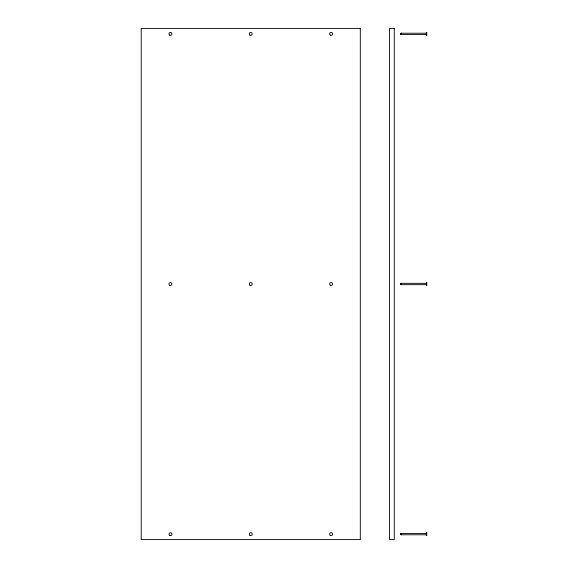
<?xml version="1.0" encoding="UTF-8"?>
<svg xmlns="http://www.w3.org/2000/svg" width="568" height="568" viewBox="0 0 568 568"><rect width="100%" height="100%" fill="white"/><g stroke="black" fill="none" stroke-linecap="round" stroke-linejoin="round"><path stroke-width="0.85" d="M426.398 34.534L401.569 34.534L400.838 33.874L401.569 33.221L426.398 33.221M426.412 284.66L401.569 284.66L400.838 284L401.583 283.34L426.412 283.34M426.398 534.779L401.569 534.779L400.838 534.126L401.569 533.466L426.398 533.466M401.569 34.449L400.838 33.874L401.569 33.242L400.838 33.874L401.569 34.513L401.569 33.221M401.583 284.568L400.838 284L401.583 283.368L401.583 284.66L400.838 284L401.583 283.432M401.569 533.551L400.838 534.126L401.569 534.694L400.838 534.126L401.569 533.487L401.569 534.779M401.569 34.343L400.838 33.874L401.569 33.413M401.583 284.461L400.838 284L401.583 283.538M401.569 534.587L400.838 534.126L401.569 533.657M401.569 34.208L400.838 33.874L401.569 33.547M401.569 284.66L400.838 284L401.569 283.34M401.569 534.452L400.838 534.126L401.569 533.792M401.569 34.044L400.838 33.874L401.569 33.704M401.583 284.17L400.838 284L401.583 283.83M401.569 534.296L400.838 534.126L401.569 533.955M400.838 33.874L401.569 33.874M400.838 284L401.583 284M400.838 534.126L401.569 534.126M426.76 32.419L426.76 35.337M426.781 282.537L426.76 285.463M426.76 532.663L426.76 535.581M426.398 32.419L426.398 35.337M426.398 282.537L426.398 285.463M426.398 532.663L426.398 535.581M360.304 28.4L141.219 28.4L141.219 539.6L360.304 539.6L360.304 28.4M394.263 28.4L389.52 28.4L389.52 539.6L394.263 539.6L394.263 28.4M330.363 285.264A1.463 1.463 0 0 0 332.557 284A1.463 1.463 0 0 0 330.363 282.736A1.463 1.463 0 0 0 330.363 285.264M250.019 285.264A1.463 1.463 0 0 0 252.206 284A1.463 1.463 0 0 0 250.019 282.736A1.463 1.463 0 0 0 250.019 285.264M169.697 285.278A1.463 1.463 0 0 0 171.891 284.014A1.463 1.463 0 0 0 169.697 282.75A1.463 1.463 0 0 0 169.697 285.278M169.782 535.425A1.463 1.463 0 0 0 171.976 534.161A1.463 1.463 0 0 0 169.782 532.898A1.463 1.463 0 0 0 169.782 535.425M250.034 535.39A1.463 1.463 0 0 0 252.227 534.126A1.463 1.463 0 0 0 250.034 532.855A1.463 1.463 0 0 0 250.034 535.39M330.363 535.39A1.463 1.463 0 0 0 332.557 534.126A1.463 1.463 0 0 0 330.363 532.855A1.463 1.463 0 0 0 330.363 535.39M330.363 35.145A1.463 1.463 0 0 0 332.557 33.874A1.463 1.463 0 0 0 330.363 32.61A1.463 1.463 0 0 0 330.363 35.145M249.963 35.145A1.463 1.463 0 0 0 252.149 33.874A1.463 1.463 0 0 0 249.963 32.61A1.463 1.463 0 0 0 249.963 35.145M169.704 35.145A1.463 1.463 0 0 0 171.891 33.874A1.463 1.463 0 0 0 169.704 32.61A1.463 1.463 0 0 0 169.704 35.145"/></g></svg>
